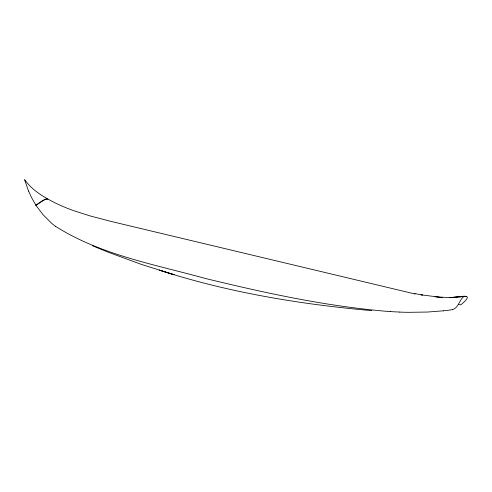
<?xml version="1.0" encoding="UTF-8"?>
<svg xmlns="http://www.w3.org/2000/svg" width="492" height="492" viewBox="0 0 492 492"><rect width="100%" height="100%" fill="white"/><g stroke="black" fill="none" stroke-linecap="round" stroke-linejoin="round"><path stroke-width="0.74" d="M55.424 226.283A70.473 59.729 14 0 1 51.469 223.122L42.952 214.61L35.848 205.182C39.834 203.202 43.099 198.793 47.896 199.069C39.04 194.112 30.559 187.993 24.6 179.654L28.536 191.117M35.848 205.182L45.633 199.112A67.693 15.117 -76.6 0 1 46.568 198.946L47.884 199.082L53.536 202.095A65.922 21.906 18.1 0 0 74.046 210.797L90.503 216.037L111.118 221.437L415.143 294.013M458.403 304.339L460.727 304.892C462.541 303.423 472.338 295.471 464.061 296.368C459.202 299.739 458.655 307.967 452.542 309.579M443.317 310.815L427.782 312.033L408.938 312.315A419.983 403.268 -88.5 0 1 399.768 312.1M464.565 296.141L449.424 297.685L462.037 296.676M463.519 296.559L466.49 296.325L463.47 296.559M457.425 297.027C445.26 298.324 433.058 296.35 421.004 294.776L422.437 295.009L414.682 293.564M458.938 296.91L461.957 296.676M390.654 311.651C327.869 306.694 266.074 293.22 204.986 278.367C154.322 264.339 100.393 254.874 55.436 226.271M371.749 310.637C299.874 304.277 228.011 292.433 159.267 270.09L174.107 274.714L141.616 264.481L108.369 252.285L92.607 245.815M437.148 296.971L435.008 296.645L442.173 297.721L438.581 297.186M452.548 309.634A235.779 225.447 -73.1 0 1 443.317 310.864M399.768 312.051A398.477 382.462 86.4 0 1 390.66 311.596M35.941 205.146A105.331 90.885 14 0 1 28.634 191.087"/></g></svg>
